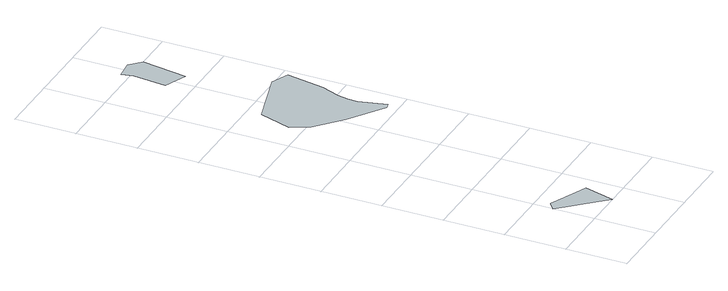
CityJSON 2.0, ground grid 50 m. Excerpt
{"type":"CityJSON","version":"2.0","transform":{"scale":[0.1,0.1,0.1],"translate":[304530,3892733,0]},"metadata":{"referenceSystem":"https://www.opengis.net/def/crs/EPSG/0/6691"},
"CityObjects":{
"object1":{"type":"GenericCityObject","attributes":{"name":"1","土砂災害警戒区域.区域区分":"2","土砂災害警戒区域.現象の種類":"1","土砂災害警戒区域.都道府県コード":"22","土砂災害警戒区域.区域番号":"103-S-0103","土砂災害警戒区域.区域名":"足高A","土砂災害警戒区域.所在地":"沼津市足高字尾上","土砂災害警戒区域.告示日":"2018-03-30","土砂災害警戒区域.特別警戒未指定フラグ":"0"},"geometry":[{"type":"MultiSurface","lod":"0","boundaries":[[[0,1,2,3,4,5]]]}]},
"object2":{"type":"GenericCityObject","attributes":{"name":"1","土砂災害警戒区域.区域区分":"2","土砂災害警戒区域.現象の種類":"1","土砂災害警戒区域.都道府県コード":"22","土砂災害警戒区域.区域番号":"103-S-0103","土砂災害警戒区域.区域名":"足高A","土砂災害警戒区域.所在地":"沼津市足高字尾上","土砂災害警戒区域.告示日":"2018-03-30","土砂災害警戒区域.特別警戒未指定フラグ":"0"},"geometry":[{"type":"MultiSurface","lod":"0","boundaries":[[[6,7,8,9,10,11,12,13,14,15,16,17,18]]]}]},
"object3":{"type":"GenericCityObject","attributes":{"name":"1","土砂災害警戒区域.区域区分":"2","土砂災害警戒区域.現象の種類":"1","土砂災害警戒区域.都道府県コード":"22","土砂災害警戒区域.区域番号":"103-S-0103","土砂災害警戒区域.区域名":"足高A","土砂災害警戒区域.所在地":"沼津市足高字尾上","土砂災害警戒区域.告示日":"2018-03-30","土砂災害警戒区域.特別警戒未指定フラグ":"0"},"geometry":[{"type":"MultiSurface","lod":"0","boundaries":[[[19,20,21,22,23,24,25,26]]]}]}
},
"vertices":[
[293,293,0],[65,391,0],[0,340,0],[246,79,0],[315,5,0],[388,253,0],
[819,2328,0],[821,2407,0],[839,2492,0],[896,2642,0],[954,2954,0],[890,2982,0],[811,3017,0],[343,2885,0],[253,2616,0],[335,2469,0],[542,2286,0],[831,2088,0],[874,2102,0],
[584,4090,0],[511,4081,0],[434,4072,0],[455,3976,0],[426,3706,0],[538,3659,0],[609,3630,0],[673,4003,0]
]}
